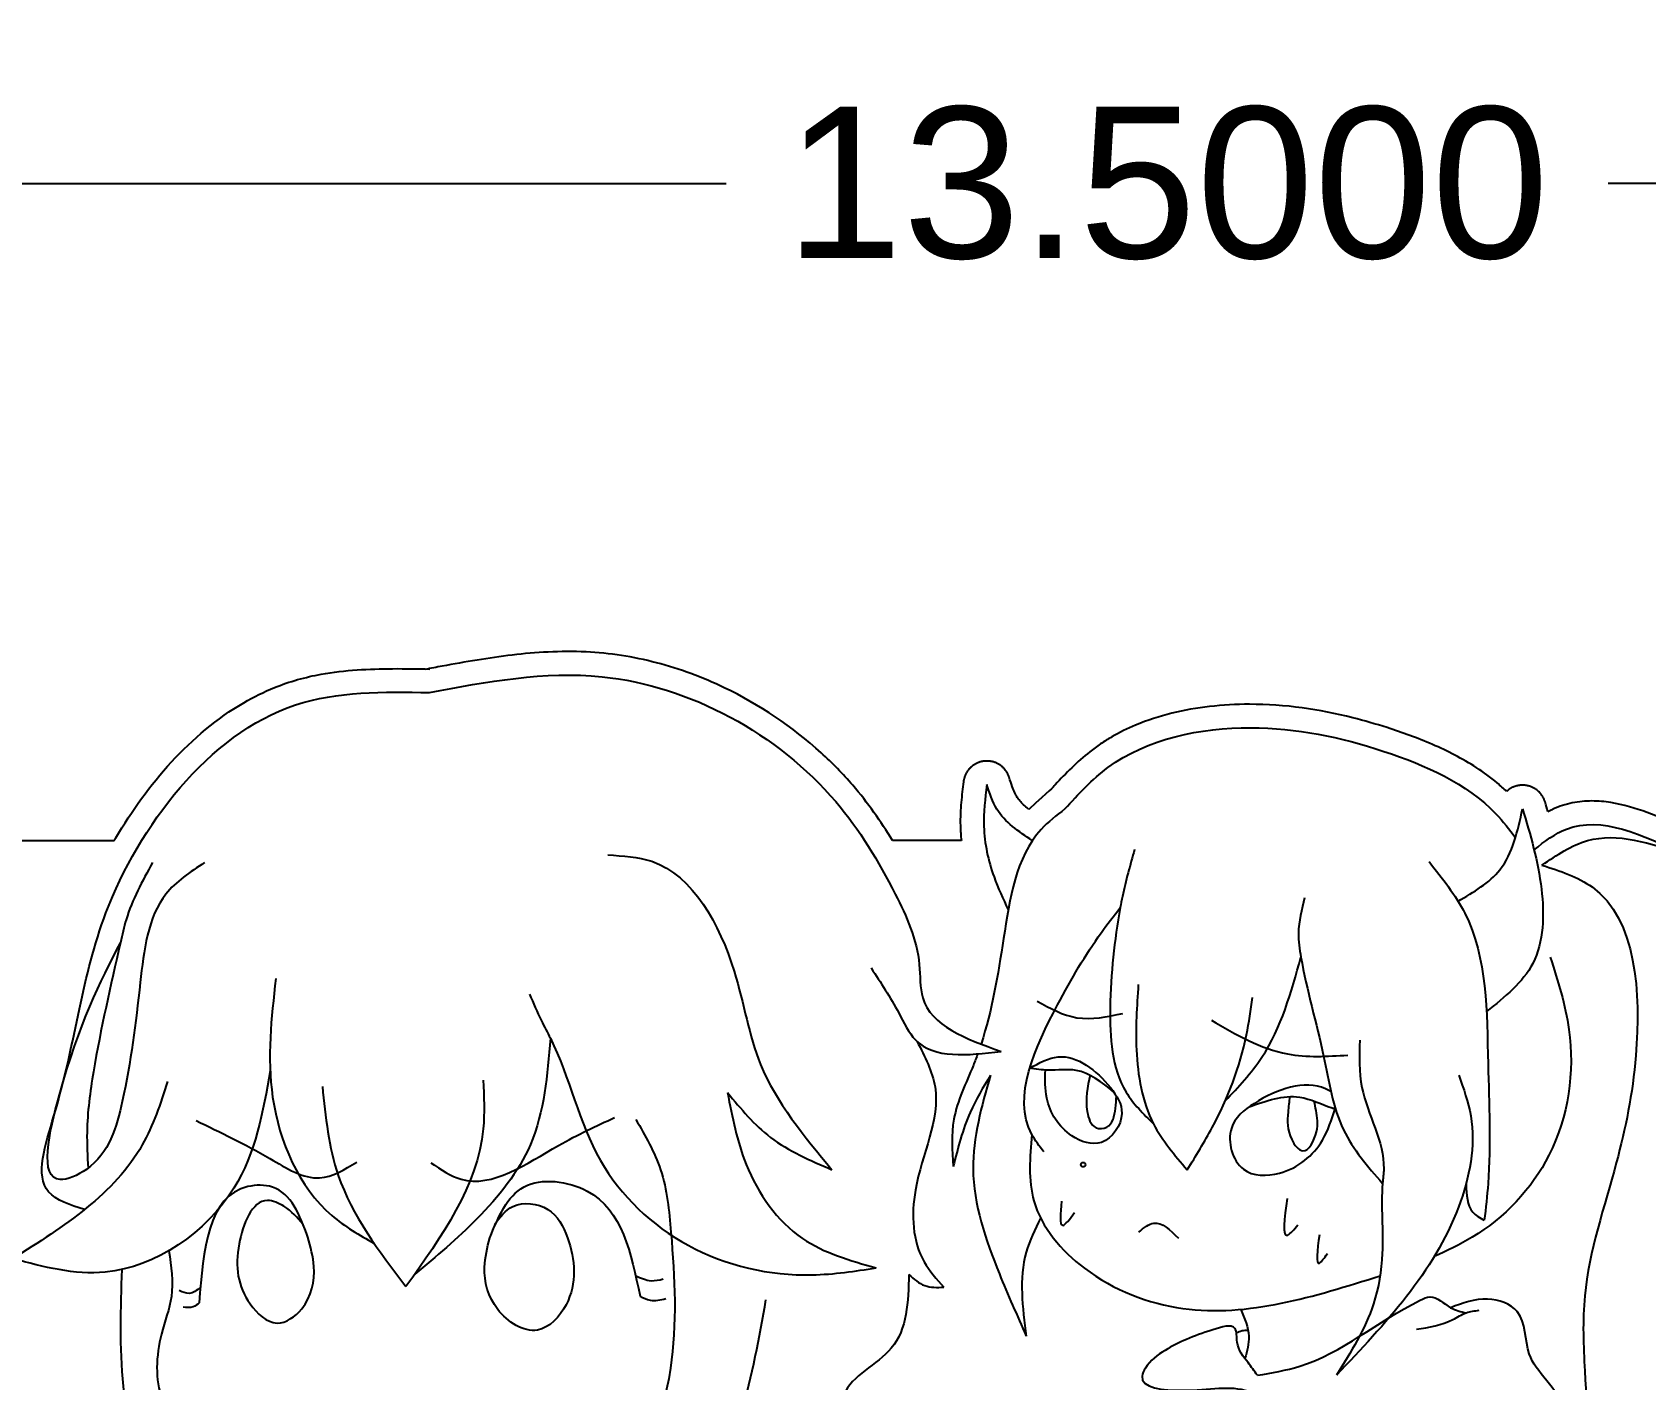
# Model space of a CAD drawing. Header units: inches. Extents: x -573 to 160, y -1 to 711.
# Drawn here: x 5.653 to 7.573, y 7.837 to 9.44 of the extents above; entities that cross this region are included whole.
import ezdxf

# ---------------------------------------------------------------- set-up
doc = ezdxf.new("R2010")
doc.units = ezdxf.units.IN
doc.header["$MEASUREMENT"] = 0
for name, color, linetype in [('CUT', 1, 'Continuous'), ('HarbyDwg', 5, 'Continuous'), ('Messures', 130, 'Continuous')]:
    doc.layers.add(name, color=color, linetype=linetype)
doc.styles.get("Standard").update_dxf_attribs({"font": 'arial.ttf'})
doc.dimstyles.get("Standard").update_dxf_attribs({"dimtxt": 0.18, "dimasz": 0.18, "dimexe": 0.18, "dimexo": 0.0625, "dimgap": 0.09, "dimtad": 0, "dimtih": 1, "dimtoh": 1, "dimdec": 4, "dimzin": 0, "dimdsep": 46, "dimtxsty": 'Standard', "dimcen": 0.09, "dimadec": 0, "dimazin": 0, "dimtfac": 1, "dimtdec": 4, "dimtofl": 0, "dimtmove": 0, "dimatfit": 3, "dimfxl": 1, "dimtolj": 1, "dimtzin": 0, "dimarcsym": 0})

# ---------------------------------------------------------------- blocks, each defined once
blk = doc.blocks.new('*D10')
at = {"layer": 'Defpoints', "color": 0, "transparency": 16777216}
for p in [(0.2533, 9.2598), (13.7533, 9.2598), (13.7533, 9.2598)]:
    blk.add_point(p, dxfattribs=at)
at = {"layer": 'Messures', "color": 0, "lineweight": -2, "transparency": 16777216}
for p, q in [((0.2533, 9.3223), (0.2533, 9.4398)), ((13.7533, 9.3223), (13.7533, 9.4398)), ((0.4333, 9.2598), (6.4786, 9.2598)), ((13.5733, 9.2598), (7.5281, 9.2598))]:
    blk.add_line(p, q, dxfattribs=at)
at = {"layer": 'Messures', "color": 0, "transparency": 16777216}
for points in [[(0.4333, 9.2898), (0.4333, 9.2298), (0.2533, 9.2598)], [(13.5733, 9.2898), (13.5733, 9.2298), (13.7533, 9.2598)]]:
    blk.add_solid(points, dxfattribs=at)
at = {"layer": 'Messures', "color": 0, "transparency": 16777216, "insert": (7.0033, 9.2598), "char_height": 0.18, "attachment_point": 5}
blk.add_mtext('\\A1;13.5000', dxfattribs=at)

msp = doc.modelspace()

# ---------------------------------------------------------------- linework, layer by layer
at = {"layer": 'CUT'}
for points, knots in [([(6.67658, 8.47793), (6.6627, 8.50075), (6.64717, 8.52294), (6.61758, 8.55736), (6.60503, 8.57024), (6.55755, 8.61352), (6.51835, 8.63982), (6.45038, 8.67228), (6.42334, 8.6823), (6.38192, 8.69315), (6.36798, 8.69607), (6.33993, 8.70042), (6.32581, 8.70182), (6.29663, 8.7032), (6.28156, 8.70309), (6.23797, 8.70098), (6.20979, 8.69733), (6.16814, 8.69054), (6.15437, 8.68806), (6.13386, 8.68425), (6.12705, 8.68297), (6.12026, 8.68169)], [429.5493826, 429.5493826, 429.5493826, 429.5493826, 437.1984048, 437.1984048, 442.1578355, 442.1578355, 454.884984, 454.884984, 462.7545994, 462.7545994, 466.6894071, 466.6894071, 470.6242148, 470.6242148, 474.8943846, 474.8943846, 483.0722862, 483.0722862, 487.161237, 487.161237, 489.2057124, 489.2057124, 489.2057124, 489.2057124]), ([(5.75039, 8.47793), (5.75102, 8.47903), (5.75166, 8.48014), (5.77086, 8.51319), (5.79302, 8.54404), (5.84388, 8.59919), (5.8726, 8.62351), (5.9162, 8.64891), (5.92838, 8.65496), (5.94997, 8.66373), (5.95923, 8.6669), (5.97784, 8.67214), (5.9872, 8.67425), (6.02498, 8.68105), (6.05352, 8.68238), (6.09653, 8.68265), (6.11132, 8.68241), (6.1259, 8.68217)], [38.7053272, 38.7053272, 38.7053272, 38.7053272, 39.0509899, 39.0509899, 49.0748007, 49.0748007, 59.0986114, 59.0986114, 62.7976072, 62.7976072, 65.4463187, 65.4463187, 68.0950302, 68.0950302, 76.1195046, 76.1195046, 80.3795886, 80.3795886, 80.3795886, 80.3795886]), ([(7.40743, 8.53659), (7.40378, 8.54006), (7.40002, 8.54338), (7.38824, 8.55318), (7.37993, 8.55923), (7.35469, 8.57562), (7.33706, 8.58462), (7.31017, 8.59626), (7.30113, 8.59983), (7.28305, 8.60646), (7.27405, 8.60953), (7.25157, 8.61674), (7.23801, 8.62067), (7.1846, 8.63419), (7.14386, 8.64022), (7.08571, 8.64018), (7.06977, 8.63934), (7.02384, 8.63407), (6.99382, 8.62714), (6.95603, 8.61127), (6.94662, 8.60665), (6.93298, 8.59876), (6.92852, 8.59597), (6.91977, 8.59006), (6.91547, 8.58692), (6.90367, 8.57762), (6.89655, 8.57123), (6.88294, 8.55804), (6.87647, 8.55125), (6.8671, 8.54118), (6.86404, 8.53785), (6.83885, 8.51519)], [358.0459099, 358.0459099, 358.0459099, 358.0459099, 359.3791466, 359.3791466, 362.1399945, 362.1399945, 367.5135449, 367.5135449, 370.20032, 370.20032, 372.8870952, 372.8870952, 376.9134159, 376.9134159, 388.6212461, 388.6212461, 392.9460402, 392.9460402, 401.088731, 401.088731, 403.8731255, 403.8731255, 405.2653227, 405.2653227, 406.6575199, 406.6575199, 409.2503957, 409.2503957, 411.905195, 411.905195, 413.2325946, 413.2325946, 413.2325946, 413.2325946]), ([(6.76094, 8.548), (6.76047, 8.54407), (6.75999, 8.54006), (6.75863, 8.52781), (6.75783, 8.51933), (6.75724, 8.50563), (6.75716, 8.50065), (6.75742, 8.48968), (6.75784, 8.48376), (6.75849, 8.47793)], [422.173359, 422.173359, 422.173359, 422.173359, 423.3551737, 423.3551737, 425.7188032, 425.7188032, 427.0289142, 427.0289142, 428.5493826, 428.5493826, 428.5493826, 428.5493826]), ([(6.83885, 8.51519), (6.8381, 8.51579), (6.83737, 8.51639), (6.83273, 8.5203), (6.82955, 8.5235), (6.82639, 8.52752), (6.8257, 8.52848), (6.82456, 8.53023), (6.82408, 8.53104), (6.82308, 8.53287), (6.82258, 8.53387), (6.82106, 8.53713), (6.82005, 8.53965), (6.81785, 8.54572), (6.81666, 8.54937), (6.81537, 8.55333)], [413.2325946, 413.2325946, 413.2325946, 413.2325946, 413.5803743, 413.5803743, 415.5266916, 415.5266916, 416.1444497, 416.1444497, 416.6690109, 416.6690109, 417.1935721, 417.1935721, 418.2426945, 418.2426945, 419.4646387, 419.4646387, 419.4646387, 419.4646387]), ([(7.64054, 8.47793), (7.62515, 8.48946), (7.62044, 8.49168), (7.60233, 8.50007), (7.58867, 8.50616), (7.56072, 8.51655), (7.54641, 8.52087), (7.52415, 8.52445), (7.51657, 8.52515), (7.5012, 8.52515), (7.4934, 8.52446), (7.48171, 8.52206), (7.47782, 8.52104), (7.47011, 8.51852), (7.46626, 8.517), (7.46056, 8.51438), (7.45857, 8.51339), (7.45662, 8.51236)], [339.5290622, 339.5290622, 339.5290622, 339.5290622, 340.8893074, 340.8893074, 344.7043136, 344.7043136, 348.5193197, 348.5193197, 350.4367355, 350.4367355, 352.3541513, 352.3541513, 353.3128592, 353.3128592, 354.2715671, 354.2715671, 354.8091323, 354.8091323, 354.8091323, 354.8091323])]:
    msp.add_open_spline(points, degree=3, knots=knots, dxfattribs=at)
for points, weights in [([(6.78602, 8.57255), (6.77237, 8.57121), (6.76257, 8.56162), (6.76094, 8.548)], [1, 0.852895180312, 0.852895180312, 1]), ([(6.81537, 8.55333), (6.81114, 8.56637), (6.79966, 8.57388), (6.78602, 8.57255)], [1, 0.852895180312, 0.852895180312, 1]), ([(7.43381, 8.54293), (7.4243, 8.54556), (7.41471, 8.54326), (7.40743, 8.53659)], [1, 0.916582910087, 0.916582910087, 1]), ([(7.45318, 8.52395), (7.45036, 8.5334), (7.44331, 8.5403), (7.43381, 8.54293)], [1, 0.916582910087, 0.916582910087, 1])]:
    msp.add_rational_spline(points, weights, degree=3, dxfattribs=at)
for points in [[(7.45662, 8.51236), (7.45547, 8.51625), (7.45432, 8.52011), (7.45318, 8.52395)], [(5.54824, 8.47793), (5.61562, 8.47793), (5.683, 8.47793), (5.75039, 8.47793)], [(6.75849, 8.47793), (6.73119, 8.47793), (6.70389, 8.47793), (6.67658, 8.47793)]]:
    msp.add_open_spline(points, degree=3, dxfattribs=at)
at = {"layer": 'HarbyDwg'}
msp.add_circle((6.90347, 8.0925), 0.00269, dxfattribs=at)
for points in [[(6.12545, 8.65417), (6.3308, 8.673), (6.60903, 8.52435), (6.67986, 8.41422), (6.70842, 8.33071), (6.71244, 8.29104), (6.80572, 8.22716)], [(5.71475, 8.03896), (5.6722, 8.06012), (5.67848, 8.15042), (5.74048, 8.39202), (5.96584, 8.63942), (6.12545, 8.65417)], [(7.4495, 8.44876), (7.50356, 8.47793), (7.61792, 8.46192)], [(5.85769, 8.45187), (5.81185, 8.41445), (5.78128, 8.30906), (5.75989, 8.16777), (5.7171, 8.08681), (5.68578, 8.07459), (5.68501, 8.1754), (5.7576, 8.35641)], [(5.7958, 8.45187), (5.76447, 8.3839), (5.7576, 8.35641), (5.72551, 8.2029), (5.71787, 8.13111), (5.7192, 8.08834)], [(6.33766, 8.46096), (6.38994, 8.45334), (6.48797, 8.32269), (6.51956, 8.21164), (6.60452, 8.08643)], [(6.96469, 8.46746), (6.95014, 8.41146), (6.94758, 8.39825), (6.93559, 8.27909), (6.95451, 8.17872), (6.98725, 8.1409)], [(7.31506, 8.45296), (7.35763, 8.3916), (7.38536, 8.21246), (7.38532, 8.06995), (7.38083, 8.02623)], [(7.4495, 8.44876), (7.50911, 8.42285), (7.56115, 8.22228), (7.53792, 8.09451), (7.50044, 7.93618), (7.50044, 7.84696), (7.50044, 7.67962), (7.48106, 7.59876)], [(6.85667, 8.10761), (6.84233, 8.12837), (6.87299, 8.28243), (6.92507, 8.36857), (6.94758, 8.39825)], [(7.16698, 8.41001), (7.1597, 8.36782), (7.16261, 8.33946), (7.18953, 8.22163), (7.21334, 8.13377), (7.25983, 8.07004)], [(7.07255, 8.16828), (7.11604, 8.22017), (7.16261, 8.33946)], [(7.45941, 8.33922), (7.48155, 8.25333), (7.45781, 8.10361), (7.36641, 8.00609), (7.32118, 7.98298)], [(6.65112, 8.32644), (6.68394, 8.27291), (6.70381, 8.24097), (6.80572, 8.22716)], [(5.94258, 8.31381), (5.93881, 8.17282), (6.00933, 8.03182), (6.05968, 7.99875)], [(6.96906, 8.30673), (6.96687, 8.2289), (6.98725, 8.1409), (7.02727, 8.08635)], [(6.2446, 8.29529), (6.25866, 8.26365), (6.26939, 8.24276), (6.329, 8.09727), (6.43333, 7.9965), (6.58103, 7.96135), (6.65722, 7.96955)], [(6.8487, 8.28688), (6.89588, 8.2673), (6.95071, 8.27241)], [(7.02727, 8.08635), (7.0571, 8.13653), (7.09785, 8.24709), (7.10513, 8.29145)], [(7.05599, 8.26437), (7.14665, 8.22418), (7.2183, 8.22272)], [(6.26939, 8.24276), (6.24552, 8.11636), (6.18197, 8.02785), (6.10808, 7.96233)], [(6.70593, 8.23889), (6.72713, 8.18485), (6.70381, 8.06226), (6.71417, 7.9768), (6.73749, 7.94658)], [(7.2326, 8.24065), (7.23526, 8.18422), (7.26116, 8.0873), (7.25983, 8.07004), (7.25945, 7.98664), (7.24891, 7.92668), (7.20498, 7.84202)], [(6.83978, 8.2071), (6.87373, 8.22067), (6.93586, 8.18414), (6.94943, 8.15335), (6.92507, 8.1189), (6.88991, 8.12673), (6.86015, 8.17161), (6.85842, 8.20505)], [(5.93589, 8.20396), (5.89265, 8.06461), (5.73958, 7.96449), (5.62969, 7.9805)], [(6.93972, 8.1791), (6.89523, 8.20456), (6.86152, 8.20494), (6.83978, 8.2071)], [(5.81386, 8.19137), (5.78372, 8.11606), (5.62969, 7.9805)], [(5.998, 8.1854), (6.01689, 8.07966), (6.0975, 7.94747)], [(6.18944, 8.19296), (6.18944, 8.13505), (6.0975, 7.94747)], [(6.79309, 8.19891), (6.76899, 8.15461), (6.74877, 8.09011)], [(6.79309, 8.19891), (6.77248, 8.08755), (6.80373, 7.9626), (6.83573, 7.88838)], [(6.91166, 8.1988), (6.90826, 8.15556), (6.9188, 8.13644), (6.93155, 8.13699), (6.94181, 8.15944), (6.94315, 8.17394)], [(7.35044, 8.1988), (7.3647, 8.15062), (7.35018, 8.04195), (7.20498, 7.84202)], [(6.48021, 8.17812), (6.50249, 8.09258), (6.5693, 8.00471), (6.65722, 7.96955)], [(6.48021, 8.17812), (6.53129, 8.12493), (6.60452, 8.08643)], [(5.84767, 8.14484), (5.93559, 8.09967), (5.99476, 8.07667), (6.03913, 8.09556)], [(6.12714, 8.09477), (6.16308, 8.07506), (6.27916, 8.11531), (6.34571, 8.14852)], [(6.37108, 8.14632), (6.40048, 8.0864), (6.41289, 8.01207), (6.41226, 7.85022), (6.35377, 7.65493), (6.31878, 7.52905)], [(6.84233, 8.12837), (6.8448, 8.0492), (6.90503, 7.9692), (7.02219, 7.92137), (7.25683, 7.96021)], [(5.98084, 8.00607), (5.93855, 8.06578), (5.90947, 8.06631), (5.85133, 7.92787)], [(6.1972, 8.00527), (6.23801, 8.066), (6.31309, 8.06102), (6.37602, 7.93586)], [(7.35929, 8.06921), (7.36707, 8.03605), (7.38083, 8.02623)], [(5.97477, 8.02171), (5.9523, 8.04289), (5.93262, 8.04973), (5.89896, 7.99812), (5.91208, 7.92684), (5.94403, 7.90402), (5.97341, 7.92085), (5.98788, 7.97133), (5.98084, 8.00607)], [(6.20288, 8.02105), (6.22483, 8.04277), (6.26627, 8.03922), (6.28977, 8.00556), (6.28806, 7.92582), (6.25387, 7.89563), (6.20671, 7.92025), (6.19101, 7.97037), (6.1972, 8.00527)], [(6.87752, 8.049), (6.87917, 8.02016), (6.89319, 8.0354)], [(7.1463, 8.0523), (7.14712, 8.00862), (7.15907, 8.02098)], [(6.85279, 8.02889), (6.83573, 7.98817), (6.83573, 7.88838)], [(6.96967, 8.0123), (6.98756, 8.02289), (7.01671, 8.00501)], [(7.18463, 8.00903), (7.18463, 7.97524), (7.19411, 7.98678)], [(5.81524, 7.99002), (5.81827, 7.93539), (5.8065, 7.89087), (5.80734, 7.81359), (5.93536, 7.72854), (6.06953, 7.6978), (6.22792, 7.70619), (6.39485, 7.77636)], [(5.75921, 7.96763), (5.76091, 7.82882), (5.79949, 7.69419), (5.94465, 7.55823)], [(6.37086, 7.96034), (6.38945, 7.95438), (6.40366, 7.95641)], [(6.69603, 7.96192), (6.67506, 7.87404), (6.61875, 7.81838), (6.62117, 7.77239), (6.62602, 7.76109)], [(6.69603, 7.96192), (6.71499, 7.94849), (6.73749, 7.94658)], [(5.85284, 7.94622), (5.83957, 7.93931), (5.82758, 7.94261)], [(6.31878, 7.52905), (6.38815, 7.59814), (6.49646, 7.79705), (6.52593, 7.93176)], [(6.37602, 7.93586), (6.38812, 7.93113), (6.40684, 7.93303)], [(7.11091, 7.84179), (7.09963, 7.8569), (7.0867, 7.88113), (7.08407, 7.8976), (7.05757, 7.89592), (7.00088, 7.8714), (6.97744, 7.85015), (6.97362, 7.84088), (7.02105, 7.82399), (7.1001, 7.8229), (7.12735, 7.81091), (7.22657, 7.79348), (7.29076, 7.80586), (7.35361, 7.81434), (7.42742, 7.80686), (7.47131, 7.80686), (7.45535, 7.83528), (7.43441, 7.86718), (7.41994, 7.91754), (7.38482, 7.93248), (7.3408, 7.92225)], [(7.11091, 7.84179), (7.16114, 7.85259), (7.30446, 7.93112), (7.3163, 7.93507), (7.3408, 7.92225), (7.35934, 7.91613)], [(5.85133, 7.92787), (5.84412, 7.9232), (5.83213, 7.92278)], [(7.09113, 7.92027), (7.1005, 7.88824), (7.09602, 7.8616)], [(7.30015, 7.89654), (7.34337, 7.90815), (7.35934, 7.91613), (7.3747, 7.91922)], [(7.08574, 7.89258), (7.09264, 7.89494), (7.09968, 7.89544)]]:
    msp.add_spline(points, degree=3, dxfattribs=at)
for points, knots in [([(6.88163, 8.51562), (6.89781, 8.53323), (6.95419, 8.59461), (7.1006, 8.62389), (7.25869, 8.59097), (7.37166, 8.54097), (7.41066, 8.4914), (7.4179, 8.48143)], [0, 0, 0, 0, 7.1047987, 24.7552026, 40.8456787, 56.1120168, 59.7954921, 59.7954921, 59.7954921, 59.7954921]), ([(6.78874, 8.54468), (6.78676, 8.5281), (6.78235, 8.49115), (6.79347, 8.43992), (6.8082, 8.40859), (6.81425, 8.39574)], [8.8037402, 8.8037402, 8.8037402, 8.8037402, 13.7919859, 19.9170548, 24.1787404, 24.1787404, 24.1787404, 24.1787404]), ([(6.84293, 8.47793), (6.82667, 8.48889), (6.80131, 8.50597), (6.79206, 8.53447), (6.78874, 8.54468)], [0, 0, 0, 0, 5.6487029, 8.8037402, 8.8037402, 8.8037402, 8.8037402]), ([(6.88163, 8.51562), (6.87169, 8.50794), (6.82496, 8.47185), (6.80933, 8.36207), (6.79506, 8.27614), (6.78194, 8.23594)], [0, 0, 0, 0, 3.7143751, 17.45863, 30.2574608, 30.2574608, 30.2574608, 30.2574608]), ([(7.3496, 8.40586), (7.36827, 8.4168), (7.41016, 8.44133), (7.42057, 8.48934), (7.42634, 8.51595)], [0, 0, 0, 0, 6.2294695, 13.9759025, 13.9759025, 13.9759025, 13.9759025]), ([(7.42634, 8.51595), (7.4356, 8.48489), (7.45325, 8.42574), (7.45104, 8.32843), (7.40514, 8.29188), (7.3835, 8.27463)], [13.9759025, 13.9759025, 13.9759025, 13.9759025, 23.8044652, 32.7017207, 40.6441195, 40.6441195, 40.6441195, 40.6441195]), ([(7.44007, 8.46704), (7.45257, 8.47711), (7.50418, 8.51536), (7.56898, 8.48492), (7.61792, 8.46192)], [0.95129, 0.95129, 0.95129, 0.95129, 5.5651346, 19.8113695, 19.8113695, 19.8113695, 19.8113695]), ([(6.77794, 8.22429), (6.77633, 8.21981), (6.7665, 8.19398), (6.74471, 8.15134), (6.74751, 8.10913), (6.74877, 8.09011)], [31.4981346, 31.4981346, 31.4981346, 31.4981346, 32.9335814, 39.7933095, 45.4197086, 45.4197086, 45.4197086, 45.4197086]), ([(7.19829, 8.17929), (7.19621, 8.1806), (7.17007, 8.19487), (7.1182, 8.17674), (7.07005, 8.13724), (7.0859, 8.07835), (7.14723, 8.07833), (7.18855, 8.11254), (7.19914, 8.14618), (7.20321, 8.15908)], [3.0157163, 3.0157163, 3.0157163, 3.0157163, 3.655822, 10.8633952, 14.2284734, 18.4474618, 22.0493265, 27.434571, 30.7830917, 30.7830917, 30.7830917, 30.7830917]), ([(7.10083, 8.16112), (7.12121, 8.16849), (7.15501, 8.1807), (7.18797, 8.16359), (7.20232, 8.15933), (7.20366, 8.15895)], [0, 0, 0, 0, 5.1253234, 8.4965265, 8.8442355, 8.8442355, 8.8442355, 8.8442355]), ([(7.14926, 8.17346), (7.14851, 8.16732), (7.1465, 8.15027), (7.14587, 8.12761), (7.16763, 8.09934), (7.18449, 8.1326), (7.18167, 8.15223), (7.1792, 8.1642), (7.17838, 8.16801)], [0.333085, 0.333085, 0.333085, 0.333085, 2.1775277, 5.4668068, 7.3842035, 10.1750284, 12.6896436, 13.8519715, 13.8519715, 13.8519715, 13.8519715])]:
    msp.add_open_spline(points, degree=3, knots=knots, dxfattribs=at)

# ---------------------------------------------------------------- dimensions: what is measured, and where the dimension line sits
at = {"layer": 'Messures'}
dim = msp.add_linear_dim(base=(13.75333, 9.25976), p1=(0.25333, 9.25976), p2=(13.75333, 9.25976), dimstyle='Standard', dxfattribs=at)
dim.commit()
dim.dimension.update_dxf_attribs({"geometry": '*D10', "text_midpoint": (7.00333, 9.25976)})

doc.saveas('drawing.dxf')
